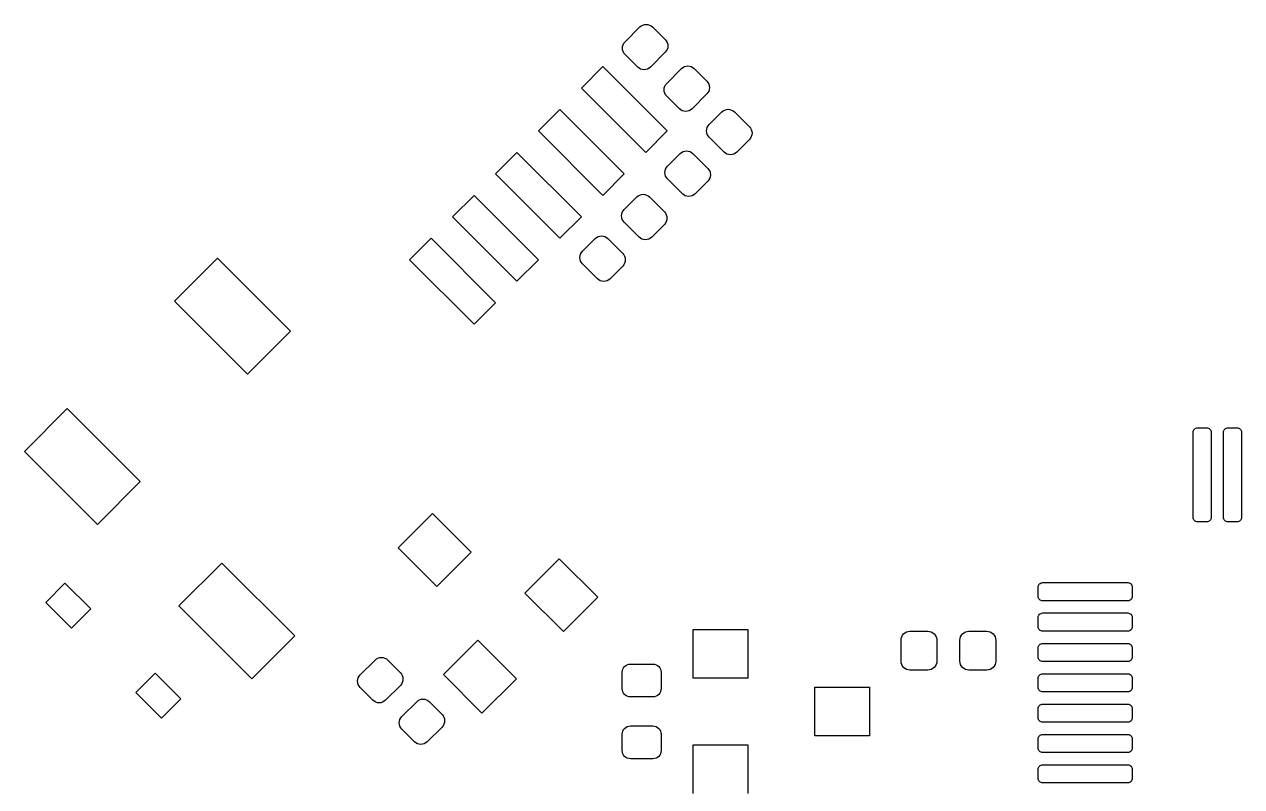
# Model space of a CAD drawing. Extents: x 0.5 to 2.43, y -7.79 to -4.97.
# Drawn here: x 0.533 to 1.322, y -5.659 to -5.165 of the extents above; entities that cross this region are included whole.
import ezdxf

# ---------------------------------------------------------------- set-up
doc = ezdxf.new("R2010")
doc.units = 0
doc.header["$MEASUREMENT"] = 0
doc.layers.add('BLACK', color=7, linetype='CONTINUOUS')

msp = doc.modelspace()

# ---------------------------------------------------------------- linework, layer by layer
at = {"layer": 'BLACK', "linetype": 'CONTINUOUS'}
for p, q in [((0.922302, -5.176), (0.931907, -5.1664)), ((0.931907, -5.1664), (0.932787, -5.16567)), ((0.932787, -5.16567), (0.933791, -5.16514)), ((0.933791, -5.16514), (0.93488, -5.16481)), ((0.93488, -5.16481), (0.936013, -5.1647)), ((0.936013, -5.1647), (0.937146, -5.16481)), ((0.937146, -5.16481), (0.938235, -5.16514)), ((0.938235, -5.16514), (0.939239, -5.16567)), ((0.939239, -5.16567), (0.940119, -5.1664)), ((0.940119, -5.1664), (0.948332, -5.17461)), ((0.92158, -5.17688), (0.922302, -5.176)), ((0.948332, -5.17461), (0.949054, -5.17549)), ((0.949054, -5.17549), (0.949591, -5.17649)), ((0.949591, -5.17649), (0.949921, -5.17758)), ((0.920602, -5.18011), (0.920713, -5.17897)), ((0.920713, -5.18124), (0.920602, -5.18011)), ((0.920713, -5.17897), (0.921044, -5.17789)), ((0.921044, -5.18233), (0.920713, -5.18124)), ((0.921044, -5.17789), (0.92158, -5.17688)), ((0.92158, -5.18333), (0.921044, -5.18233)), ((0.922302, -5.18421), (0.92158, -5.18333)), ((0.930515, -5.19243), (0.922302, -5.18421)), ((0.948332, -5.18282), (0.938727, -5.19243)), ((0.949054, -5.18194), (0.948332, -5.18282)), ((0.949591, -5.18094), (0.949054, -5.18194)), ((0.949921, -5.17985), (0.949591, -5.18094)), ((0.949921, -5.17758), (0.950033, -5.17872)), ((0.950033, -5.17872), (0.949921, -5.17985)), ((0.893981, -5.20599), (0.9079, -5.19207)), ((0.9079, -5.19207), (0.949658, -5.23383)), ((0.931395, -5.19315), (0.930515, -5.19243)), ((0.938727, -5.19243), (0.937847, -5.19315)), ((0.95979, -5.19268), (0.960794, -5.19214)), ((0.960794, -5.19214), (0.961884, -5.19181)), ((0.961884, -5.19181), (0.963017, -5.1917)), ((0.963017, -5.1917), (0.96415, -5.19181)), ((0.96415, -5.19181), (0.965239, -5.19214)), ((0.965239, -5.19214), (0.966243, -5.19268)), ((0.932399, -5.19368), (0.931395, -5.19315)), ((0.933488, -5.19402), (0.932399, -5.19368)), ((0.934621, -5.19413), (0.933488, -5.19402)), ((0.935754, -5.19402), (0.934621, -5.19413)), ((0.936843, -5.19368), (0.935754, -5.19402)), ((0.937847, -5.19315), (0.936843, -5.19368)), ((0.949306, -5.20301), (0.958911, -5.1934)), ((0.958911, -5.1934), (0.95979, -5.19268)), ((0.966243, -5.19268), (0.967123, -5.1934)), ((0.967123, -5.1934), (0.975335, -5.20161)), ((0.935739, -5.24775), (0.893981, -5.20599)), ((0.947605, -5.20711), (0.947717, -5.20598)), ((0.947717, -5.20824), (0.947605, -5.20711)), ((0.947717, -5.20598), (0.948047, -5.20489)), ((0.948047, -5.20933), (0.947717, -5.20824)), ((0.948047, -5.20489), (0.948584, -5.20388)), ((0.948584, -5.20388), (0.949306, -5.20301)), ((0.975335, -5.20161), (0.976058, -5.20249)), ((0.976058, -5.20249), (0.976594, -5.2035)), ((0.976594, -5.20794), (0.976058, -5.20895)), ((0.976594, -5.2035), (0.976925, -5.20459)), ((0.976925, -5.20685), (0.976594, -5.20794)), ((0.976925, -5.20459), (0.977036, -5.20572)), ((0.977036, -5.20572), (0.976925, -5.20685)), ((0.948584, -5.21034), (0.948047, -5.20933)), ((0.949306, -5.21122), (0.948584, -5.21034)), ((0.957519, -5.21943), (0.949306, -5.21122)), ((0.975335, -5.20983), (0.965731, -5.21943)), ((0.976058, -5.20895), (0.975335, -5.20983)), ((0.866142, -5.23383), (0.880061, -5.21991)), ((0.880061, -5.21991), (0.921819, -5.26167)), ((0.958399, -5.22015), (0.957519, -5.21943)), ((0.959402, -5.22069), (0.958399, -5.22015)), ((0.960492, -5.22102), (0.959402, -5.22069)), ((0.961625, -5.22113), (0.960492, -5.22102)), ((0.962758, -5.22102), (0.961625, -5.22113)), ((0.963847, -5.22069), (0.962758, -5.22102)), ((0.964851, -5.22015), (0.963847, -5.22069)), ((0.965731, -5.21943), (0.964851, -5.22015)), ((0.976865, -5.22973), (0.985078, -5.22152)), ((0.985078, -5.22152), (0.985958, -5.22079)), ((0.985958, -5.22079), (0.986962, -5.22026)), ((0.986962, -5.22026), (0.988051, -5.21993)), ((0.988051, -5.21993), (0.989184, -5.21981)), ((0.989184, -5.21981), (0.990317, -5.21993)), ((0.990317, -5.21993), (0.991406, -5.22026)), ((0.991406, -5.22026), (0.99241, -5.22079)), ((0.99241, -5.22079), (0.99329, -5.22152)), ((0.99329, -5.22152), (1.00289, -5.23112)), ((0.975276, -5.2327), (0.975606, -5.23161)), ((0.975606, -5.23161), (0.976143, -5.23061)), ((0.976143, -5.23061), (0.976865, -5.22973)), ((1.00289, -5.23112), (1.00362, -5.232)), ((0.9079, -5.27559), (0.866142, -5.23383)), ((0.949658, -5.23383), (0.935739, -5.24775)), ((0.975164, -5.23383), (0.975276, -5.2327)), ((0.975276, -5.23497), (0.975164, -5.23383)), ((0.975606, -5.23606), (0.975276, -5.23497)), ((0.976143, -5.23706), (0.975606, -5.23606)), ((0.976865, -5.23794), (0.976143, -5.23706)), ((0.98647, -5.24754), (0.976865, -5.23794)), ((1.00289, -5.23933), (0.994682, -5.24754)), ((1.00362, -5.23845), (1.00289, -5.23933)), ((1.00362, -5.232), (1.00415, -5.233)), ((1.00415, -5.23745), (1.00362, -5.23845)), ((1.00415, -5.233), (1.00448, -5.23409)), ((1.00448, -5.23636), (1.00415, -5.23745)), ((1.00448, -5.23409), (1.0046, -5.23523)), ((1.0046, -5.23523), (1.00448, -5.23636)), ((0.958954, -5.2478), (0.959958, -5.24726)), ((0.959958, -5.24726), (0.961047, -5.24693)), ((0.961047, -5.24693), (0.96218, -5.24682)), ((0.96218, -5.24682), (0.963313, -5.24693)), ((0.963313, -5.24693), (0.964402, -5.24726)), ((0.964402, -5.24726), (0.965406, -5.2478)), ((0.98735, -5.24827), (0.98647, -5.24754)), ((0.994682, -5.24754), (0.993802, -5.24827)), ((0.838303, -5.26167), (0.852222, -5.24775)), ((0.852222, -5.24775), (0.893981, -5.28951)), ((0.949861, -5.25673), (0.958074, -5.24852)), ((0.958074, -5.24852), (0.958954, -5.2478)), ((0.965406, -5.2478), (0.966286, -5.24852)), ((0.966286, -5.24852), (0.975891, -5.25812)), ((0.988354, -5.2488), (0.98735, -5.24827)), ((0.989443, -5.24913), (0.988354, -5.2488)), ((0.990576, -5.24925), (0.989443, -5.24913)), ((0.991709, -5.24913), (0.990576, -5.24925)), ((0.992798, -5.2488), (0.991709, -5.24913)), ((0.993802, -5.24827), (0.992798, -5.2488)), ((0.880061, -5.30343), (0.838303, -5.26167)), ((0.921819, -5.26167), (0.9079, -5.27559)), ((0.948161, -5.26084), (0.948272, -5.2597)), ((0.948272, -5.26197), (0.948161, -5.26084)), ((0.948272, -5.2597), (0.948603, -5.25862)), ((0.948603, -5.26306), (0.948272, -5.26197)), ((0.948603, -5.25862), (0.949139, -5.25761)), ((0.949139, -5.26406), (0.948603, -5.26306)), ((0.949139, -5.25761), (0.949861, -5.25673)), ((0.975891, -5.25812), (0.976613, -5.259)), ((0.976613, -5.259), (0.97715, -5.26001)), ((0.97715, -5.26001), (0.97748, -5.2611)), ((0.97748, -5.26336), (0.97715, -5.26445)), ((0.97748, -5.2611), (0.977592, -5.26223)), ((0.977592, -5.26223), (0.97748, -5.26336)), ((0.949861, -5.26494), (0.949139, -5.26406)), ((0.959466, -5.27455), (0.949861, -5.26494)), ((0.975891, -5.26634), (0.967678, -5.27455)), ((0.976613, -5.26546), (0.975891, -5.26634)), ((0.97715, -5.26445), (0.976613, -5.26546)), ((0.810464, -5.28951), (0.824383, -5.27559)), ((0.824383, -5.27559), (0.866142, -5.31735)), ((0.921747, -5.28485), (0.929959, -5.27663)), ((0.929959, -5.27663), (0.930839, -5.27591)), ((0.930839, -5.27591), (0.931843, -5.27537)), ((0.931843, -5.27537), (0.932933, -5.27504)), ((0.932933, -5.27504), (0.934066, -5.27493)), ((0.934066, -5.27493), (0.935199, -5.27504)), ((0.935199, -5.27504), (0.936288, -5.27537)), ((0.936288, -5.27537), (0.937292, -5.27591)), ((0.937292, -5.27591), (0.938172, -5.27663)), ((0.938172, -5.27663), (0.947776, -5.28624)), ((0.960346, -5.27527), (0.959466, -5.27455)), ((0.96135, -5.27581), (0.960346, -5.27527)), ((0.962439, -5.27614), (0.96135, -5.27581)), ((0.963572, -5.27625), (0.962439, -5.27614)), ((0.964705, -5.27614), (0.963572, -5.27625)), ((0.965794, -5.27581), (0.964705, -5.27614)), ((0.966798, -5.27527), (0.965794, -5.27581)), ((0.967678, -5.27455), (0.966798, -5.27527)), ((0.920158, -5.28782), (0.920488, -5.28673)), ((0.920488, -5.28673), (0.921025, -5.28573)), ((0.921025, -5.28573), (0.921747, -5.28485)), ((0.947776, -5.28624), (0.948499, -5.28712)), ((0.948499, -5.28712), (0.949035, -5.28812)), ((0.852222, -5.33127), (0.810464, -5.28951)), ((0.893981, -5.28951), (0.880061, -5.30343)), ((0.920046, -5.28895), (0.920158, -5.28782)), ((0.920158, -5.29008), (0.920046, -5.28895)), ((0.920488, -5.29117), (0.920158, -5.29008)), ((0.921025, -5.29218), (0.920488, -5.29117)), ((0.921747, -5.29306), (0.921025, -5.29218)), ((0.931351, -5.30266), (0.921747, -5.29306)), ((0.947776, -5.29445), (0.939564, -5.30266)), ((0.948499, -5.29357), (0.947776, -5.29445)), ((0.949035, -5.29257), (0.948499, -5.29357)), ((0.949035, -5.28812), (0.949366, -5.28921)), ((0.949366, -5.29148), (0.949035, -5.29257)), ((0.949366, -5.28921), (0.949477, -5.29034)), ((0.949477, -5.29034), (0.949366, -5.29148)), ((0.902956, -5.30364), (0.903836, -5.30291)), ((0.903836, -5.30291), (0.90484, -5.30238)), ((0.90484, -5.30238), (0.905929, -5.30205)), ((0.905929, -5.30205), (0.907062, -5.30194)), ((0.907062, -5.30194), (0.908195, -5.30205)), ((0.908195, -5.30205), (0.909284, -5.30238)), ((0.909284, -5.30238), (0.910288, -5.30291)), ((0.910288, -5.30291), (0.911168, -5.30364)), ((0.932231, -5.30338), (0.931351, -5.30266)), ((0.939564, -5.30266), (0.938684, -5.30338)), ((0.782625, -5.31735), (0.796545, -5.30343)), ((0.796545, -5.30343), (0.838303, -5.34519)), ((0.894743, -5.31185), (0.902956, -5.30364)), ((0.911168, -5.30364), (0.920773, -5.31324)), ((0.933235, -5.30392), (0.932231, -5.30338)), ((0.934325, -5.30425), (0.933235, -5.30392)), ((0.935458, -5.30436), (0.934325, -5.30425)), ((0.936591, -5.30425), (0.935458, -5.30436)), ((0.93768, -5.30392), (0.936591, -5.30425)), ((0.938684, -5.30338), (0.93768, -5.30392)), ((0.630317, -5.34418), (0.658156, -5.31635)), ((0.658156, -5.31635), (0.705482, -5.36367)), ((0.824383, -5.35911), (0.782625, -5.31735)), ((0.866142, -5.31735), (0.852222, -5.33127)), ((0.893042, -5.31596), (0.893154, -5.31482)), ((0.893154, -5.31709), (0.893042, -5.31596)), ((0.893154, -5.31482), (0.893485, -5.31373)), ((0.893485, -5.31818), (0.893154, -5.31709)), ((0.893485, -5.31373), (0.894021, -5.31273)), ((0.894021, -5.31918), (0.893485, -5.31818)), ((0.894021, -5.31273), (0.894743, -5.31185)), ((0.920773, -5.31324), (0.921495, -5.31412)), ((0.921495, -5.31412), (0.922031, -5.31513)), ((0.922031, -5.31513), (0.922362, -5.31621)), ((0.922362, -5.31848), (0.922031, -5.31957)), ((0.922362, -5.31621), (0.922474, -5.31735)), ((0.922474, -5.31735), (0.922362, -5.31848)), ((0.894743, -5.32006), (0.894021, -5.31918)), ((0.904348, -5.32967), (0.894743, -5.32006)), ((0.920773, -5.32145), (0.91256, -5.32967)), ((0.921495, -5.32057), (0.920773, -5.32145)), ((0.922031, -5.31957), (0.921495, -5.32057)), ((0.905228, -5.33039), (0.904348, -5.32967)), ((0.906232, -5.33092), (0.905228, -5.33039)), ((0.907321, -5.33126), (0.906232, -5.33092)), ((0.908454, -5.33137), (0.907321, -5.33126)), ((0.909587, -5.33126), (0.908454, -5.33137)), ((0.910676, -5.33092), (0.909587, -5.33126)), ((0.91168, -5.33039), (0.910676, -5.33092)), ((0.91256, -5.32967), (0.91168, -5.33039)), ((0.677643, -5.39151), (0.630317, -5.34418)), ((0.838303, -5.34519), (0.824383, -5.35911)), ((0.705482, -5.36367), (0.677643, -5.39151)), ((0.532881, -5.44162), (0.56072, -5.41378)), ((0.56072, -5.41378), (0.608046, -5.46111)), ((1.29051, -5.42929), (1.29057, -5.42872)), ((1.29057, -5.42872), (1.29074, -5.42816)), ((1.29074, -5.42816), (1.29101, -5.42765)), ((1.29101, -5.42765), (1.29138, -5.4272)), ((1.29138, -5.4272), (1.29182, -5.42684)), ((1.29182, -5.42684), (1.29233, -5.42656)), ((1.29233, -5.42656), (1.29289, -5.4264)), ((1.29289, -5.4264), (1.29346, -5.42634)), ((1.29346, -5.42634), (1.29937, -5.42634)), ((1.29937, -5.42634), (1.29995, -5.4264)), ((1.29995, -5.4264), (1.3005, -5.42656)), ((1.3005, -5.42656), (1.30101, -5.42684)), ((1.30101, -5.42684), (1.30146, -5.4272)), ((1.30146, -5.4272), (1.30183, -5.42765)), ((1.30183, -5.42765), (1.3021, -5.42816)), ((1.3021, -5.42816), (1.30227, -5.42872)), ((1.30227, -5.42872), (1.30232, -5.42929)), ((1.3102, -5.42929), (1.31025, -5.42872)), ((1.31025, -5.42872), (1.31042, -5.42816)), ((1.31042, -5.42816), (1.31069, -5.42765)), ((1.31069, -5.42765), (1.31106, -5.4272)), ((1.31106, -5.4272), (1.31151, -5.42684)), ((1.31151, -5.42684), (1.31202, -5.42656)), ((1.31202, -5.42656), (1.31257, -5.4264)), ((1.31257, -5.4264), (1.31315, -5.42634)), ((1.31315, -5.42634), (1.31906, -5.42634)), ((1.31906, -5.42634), (1.31963, -5.4264)), ((1.31963, -5.4264), (1.32019, -5.42656)), ((1.32019, -5.42656), (1.3207, -5.42684)), ((1.3207, -5.42684), (1.32114, -5.4272)), ((1.32114, -5.4272), (1.32151, -5.42765)), ((1.32151, -5.42765), (1.32178, -5.42816)), ((1.32178, -5.42816), (1.32195, -5.42872)), ((1.32195, -5.42872), (1.32201, -5.42929)), ((1.29051, -5.48441), (1.29051, -5.42929)), ((1.30232, -5.42929), (1.30232, -5.48441)), ((1.3102, -5.48441), (1.3102, -5.42929)), ((1.32201, -5.42929), (1.32201, -5.48441)), ((0.580207, -5.48895), (0.532881, -5.44162)), ((0.608046, -5.46111), (0.580207, -5.48895)), ((0.77527, -5.50423), (0.797541, -5.48196)), ((0.797541, -5.48196), (0.822596, -5.50702)), ((1.29057, -5.48499), (1.29051, -5.48441)), ((1.30232, -5.48441), (1.30227, -5.48499)), ((1.31025, -5.48499), (1.3102, -5.48441)), ((1.32201, -5.48441), (1.32195, -5.48499)), ((1.29074, -5.48554), (1.29057, -5.48499)), ((1.29101, -5.48605), (1.29074, -5.48554)), ((1.29138, -5.4865), (1.29101, -5.48605)), ((1.29182, -5.48686), (1.29138, -5.4865)), ((1.29233, -5.48714), (1.29182, -5.48686)), ((1.29289, -5.48731), (1.29233, -5.48714)), ((1.29346, -5.48736), (1.29289, -5.48731)), ((1.29937, -5.48736), (1.29346, -5.48736)), ((1.29995, -5.48731), (1.29937, -5.48736)), ((1.3005, -5.48714), (1.29995, -5.48731)), ((1.30101, -5.48686), (1.3005, -5.48714)), ((1.30146, -5.4865), (1.30101, -5.48686)), ((1.30183, -5.48605), (1.30146, -5.4865)), ((1.3021, -5.48554), (1.30183, -5.48605)), ((1.30227, -5.48499), (1.3021, -5.48554)), ((1.31042, -5.48554), (1.31025, -5.48499)), ((1.31069, -5.48605), (1.31042, -5.48554)), ((1.31106, -5.4865), (1.31069, -5.48605)), ((1.31151, -5.48686), (1.31106, -5.4865)), ((1.31202, -5.48714), (1.31151, -5.48686)), ((1.31257, -5.48731), (1.31202, -5.48714)), ((1.31315, -5.48736), (1.31257, -5.48731)), ((1.31906, -5.48736), (1.31315, -5.48736)), ((1.31963, -5.48731), (1.31906, -5.48736)), ((1.32019, -5.48714), (1.31963, -5.48731)), ((1.3207, -5.48686), (1.32019, -5.48714)), ((1.32114, -5.4865), (1.3207, -5.48686)), ((1.32151, -5.48605), (1.32114, -5.4865)), ((1.32178, -5.48554), (1.32151, -5.48605)), ((1.32195, -5.48499), (1.32178, -5.48554)), ((0.800325, -5.52929), (0.77527, -5.50423)), ((0.822596, -5.50702), (0.800325, -5.52929)), ((0.633101, -5.54184), (0.66094, -5.514)), ((0.66094, -5.514), (0.708266, -5.56133)), ((0.857394, -5.53346), (0.879665, -5.51119)), ((0.879665, -5.51119), (0.90472, -5.53625)), ((0.546705, -5.53955), (0.559232, -5.52702)), ((0.559232, -5.52702), (0.575936, -5.54372)), ((1.19012, -5.52969), (1.19017, -5.52911)), ((1.19012, -5.53559), (1.19012, -5.52969)), ((1.19017, -5.52911), (1.19034, -5.52856)), ((1.19034, -5.52856), (1.19062, -5.52804)), ((1.19062, -5.52804), (1.19098, -5.5276)), ((1.19098, -5.5276), (1.19143, -5.52723)), ((1.19143, -5.52723), (1.19194, -5.52696)), ((1.19194, -5.52696), (1.19249, -5.52679)), ((1.19249, -5.52679), (1.19307, -5.52673)), ((1.19307, -5.52673), (1.24819, -5.52673)), ((1.24819, -5.52673), (1.24877, -5.52679)), ((1.24877, -5.52679), (1.24932, -5.52696)), ((1.24932, -5.52696), (1.24983, -5.52723)), ((1.24983, -5.52723), (1.25028, -5.5276)), ((1.25028, -5.5276), (1.25064, -5.52804)), ((1.25064, -5.52804), (1.25092, -5.52856)), ((1.25092, -5.52856), (1.25109, -5.52911)), ((1.25109, -5.52911), (1.25114, -5.52969)), ((1.25114, -5.52969), (1.25114, -5.53559)), ((0.563408, -5.55625), (0.546705, -5.53955)), ((0.882449, -5.55852), (0.857394, -5.53346)), ((0.90472, -5.53625), (0.882449, -5.55852)), ((1.19017, -5.53617), (1.19012, -5.53559)), ((1.19034, -5.53672), (1.19017, -5.53617)), ((1.19062, -5.53723), (1.19034, -5.53672)), ((1.19098, -5.53768), (1.19062, -5.53723)), ((1.19143, -5.53805), (1.19098, -5.53768)), ((1.19194, -5.53832), (1.19143, -5.53805)), ((1.19249, -5.53849), (1.19194, -5.53832)), ((1.19307, -5.53854), (1.19249, -5.53849)), ((1.24819, -5.53854), (1.19307, -5.53854)), ((1.24877, -5.53849), (1.24819, -5.53854)), ((1.24932, -5.53832), (1.24877, -5.53849)), ((1.24983, -5.53805), (1.24932, -5.53832)), ((1.25028, -5.53768), (1.24983, -5.53805)), ((1.25064, -5.53723), (1.25028, -5.53768)), ((1.25092, -5.53672), (1.25064, -5.53723)), ((1.25109, -5.53617), (1.25092, -5.53672)), ((1.25114, -5.53559), (1.25109, -5.53617)), ((0.575936, -5.54372), (0.563408, -5.55625)), ((0.680427, -5.58917), (0.633101, -5.54184)), ((1.19062, -5.54773), (1.19098, -5.54728)), ((1.19098, -5.54728), (1.19143, -5.54691)), ((1.19143, -5.54691), (1.19194, -5.54664)), ((1.19194, -5.54664), (1.19249, -5.54647)), ((1.19249, -5.54647), (1.19307, -5.54642)), ((1.19307, -5.54642), (1.24819, -5.54642)), ((1.24819, -5.54642), (1.24877, -5.54647)), ((1.24877, -5.54647), (1.24932, -5.54664)), ((1.24932, -5.54664), (1.24983, -5.54691)), ((1.24983, -5.54691), (1.25028, -5.54728)), ((1.25028, -5.54728), (1.25064, -5.54773)), ((1.19012, -5.54937), (1.19017, -5.54879)), ((1.19012, -5.55528), (1.19012, -5.54937)), ((1.19017, -5.55585), (1.19012, -5.55528)), ((1.19017, -5.54879), (1.19034, -5.54824)), ((1.19034, -5.54824), (1.19062, -5.54773)), ((1.25064, -5.54773), (1.25092, -5.54824)), ((1.25092, -5.54824), (1.25109, -5.54879)), ((1.25109, -5.54879), (1.25114, -5.54937)), ((1.25114, -5.55528), (1.25109, -5.55585)), ((1.25114, -5.54937), (1.25114, -5.55528)), ((0.708266, -5.56133), (0.680427, -5.58917)), ((0.966535, -5.58858), (0.966535, -5.55709)), ((0.966535, -5.55709), (1.00197, -5.55709)), ((1.00197, -5.55709), (1.00197, -5.58858)), ((1.10118, -5.56407), (1.10129, -5.56294)), ((1.10129, -5.56294), (1.10162, -5.56185)), ((1.10162, -5.56185), (1.10216, -5.56085)), ((1.10216, -5.56085), (1.10288, -5.55997)), ((1.10288, -5.55997), (1.10376, -5.55925)), ((1.10376, -5.55925), (1.10477, -5.55871)), ((1.10477, -5.55871), (1.10586, -5.55838)), ((1.10586, -5.55838), (1.10699, -5.55827)), ((1.10699, -5.55827), (1.1186, -5.55827)), ((1.1186, -5.55827), (1.11974, -5.55838)), ((1.11974, -5.55838), (1.12082, -5.55871)), ((1.12082, -5.55871), (1.12183, -5.55925)), ((1.12183, -5.55925), (1.12271, -5.55997)), ((1.12271, -5.55997), (1.12343, -5.56085)), ((1.12343, -5.56085), (1.12397, -5.56185)), ((1.12397, -5.56185), (1.1243, -5.56294)), ((1.1243, -5.56294), (1.12441, -5.56407)), ((1.13937, -5.56407), (1.13948, -5.56294)), ((1.13948, -5.56294), (1.13981, -5.56185)), ((1.13981, -5.56185), (1.14035, -5.56085)), ((1.14035, -5.56085), (1.14107, -5.55997)), ((1.14107, -5.55997), (1.14195, -5.55925)), ((1.14195, -5.55925), (1.14295, -5.55871)), ((1.14295, -5.55871), (1.14404, -5.55838)), ((1.14404, -5.55838), (1.14518, -5.55827)), ((1.14518, -5.55827), (1.15679, -5.55827)), ((1.15679, -5.55827), (1.15792, -5.55838)), ((1.15792, -5.55838), (1.15901, -5.55871)), ((1.15901, -5.55871), (1.16002, -5.55925)), ((1.16002, -5.55925), (1.1609, -5.55997)), ((1.1609, -5.55997), (1.16162, -5.56085)), ((1.16162, -5.56085), (1.16216, -5.56185)), ((1.16216, -5.56185), (1.16249, -5.56294)), ((1.16249, -5.56294), (1.1626, -5.56407)), ((1.19034, -5.55641), (1.19017, -5.55585)), ((1.19062, -5.55692), (1.19034, -5.55641)), ((1.19098, -5.55736), (1.19062, -5.55692)), ((1.19143, -5.55773), (1.19098, -5.55736)), ((1.19194, -5.558), (1.19143, -5.55773)), ((1.19249, -5.55817), (1.19194, -5.558)), ((1.19307, -5.55823), (1.19249, -5.55817)), ((1.24819, -5.55823), (1.19307, -5.55823)), ((1.24877, -5.55817), (1.24819, -5.55823)), ((1.24932, -5.558), (1.24877, -5.55817)), ((1.24983, -5.55773), (1.24932, -5.558)), ((1.25028, -5.55736), (1.24983, -5.55773)), ((1.25064, -5.55692), (1.25028, -5.55736)), ((1.25092, -5.55641), (1.25064, -5.55692)), ((1.25109, -5.55585), (1.25092, -5.55641)), ((0.804501, -5.58636), (0.826772, -5.56409)), ((0.826772, -5.56409), (0.851827, -5.58914)), ((1.10118, -5.57766), (1.10118, -5.56407)), ((1.12441, -5.56407), (1.12441, -5.57766)), ((1.13937, -5.57766), (1.13937, -5.56407)), ((1.1626, -5.56407), (1.1626, -5.57766)), ((1.19012, -5.56906), (1.19017, -5.56848)), ((1.19012, -5.57496), (1.19012, -5.56906)), ((1.19017, -5.56848), (1.19034, -5.56793)), ((1.19034, -5.56793), (1.19062, -5.56741)), ((1.19062, -5.56741), (1.19098, -5.56697)), ((1.19098, -5.56697), (1.19143, -5.5666)), ((1.19143, -5.5666), (1.19194, -5.56633)), ((1.19194, -5.56633), (1.19249, -5.56616)), ((1.19249, -5.56616), (1.19307, -5.5661)), ((1.19307, -5.5661), (1.24819, -5.5661)), ((1.24819, -5.5661), (1.24877, -5.56616)), ((1.24877, -5.56616), (1.24932, -5.56633)), ((1.24932, -5.56633), (1.24983, -5.5666)), ((1.24983, -5.5666), (1.25028, -5.56697)), ((1.25028, -5.56697), (1.25064, -5.56741)), ((1.25064, -5.56741), (1.25092, -5.56793)), ((1.25092, -5.56793), (1.25109, -5.56848)), ((1.25109, -5.56848), (1.25114, -5.56906)), ((1.25114, -5.56906), (1.25114, -5.57496)), ((0.750609, -5.58655), (0.760214, -5.57695)), ((0.760214, -5.57695), (0.761094, -5.57623)), ((0.761094, -5.57623), (0.762098, -5.57569)), ((0.762098, -5.57569), (0.763187, -5.57536)), ((0.763187, -5.57536), (0.76432, -5.57525)), ((0.76432, -5.57525), (0.765453, -5.57536)), ((0.765453, -5.57536), (0.766542, -5.57569)), ((0.766542, -5.57569), (0.767546, -5.57623)), ((0.767546, -5.57623), (0.768426, -5.57695)), ((0.768426, -5.57695), (0.776639, -5.58516)), ((1.10129, -5.57879), (1.10118, -5.57766)), ((1.10162, -5.57988), (1.10129, -5.57879)), ((1.1243, -5.57879), (1.12397, -5.57988)), ((1.12441, -5.57766), (1.1243, -5.57879)), ((1.13948, -5.57879), (1.13937, -5.57766)), ((1.13981, -5.57988), (1.13948, -5.57879)), ((1.16249, -5.57879), (1.16216, -5.57988)), ((1.1626, -5.57766), (1.16249, -5.57879)), ((1.19017, -5.57554), (1.19012, -5.57496)), ((1.19034, -5.57609), (1.19017, -5.57554)), ((1.19062, -5.5766), (1.19034, -5.57609)), ((1.19098, -5.57705), (1.19062, -5.5766)), ((1.19143, -5.57742), (1.19098, -5.57705)), ((1.19194, -5.57769), (1.19143, -5.57742)), ((1.19249, -5.57786), (1.19194, -5.57769)), ((1.19307, -5.57791), (1.19249, -5.57786)), ((1.24819, -5.57791), (1.19307, -5.57791)), ((1.24877, -5.57786), (1.24819, -5.57791)), ((1.24932, -5.57769), (1.24877, -5.57786)), ((1.24983, -5.57742), (1.24932, -5.57769)), ((1.25028, -5.57705), (1.24983, -5.57742)), ((1.25064, -5.5766), (1.25028, -5.57705)), ((1.25092, -5.57609), (1.25064, -5.5766)), ((1.25109, -5.57554), (1.25092, -5.57609)), ((1.25114, -5.57496), (1.25109, -5.57554)), ((0.605167, -5.59801), (0.617694, -5.58548)), ((0.617694, -5.58548), (0.634397, -5.60218)), ((0.749887, -5.58743), (0.750609, -5.58655)), ((0.776639, -5.58516), (0.777361, -5.58604)), ((0.777361, -5.58604), (0.777898, -5.58704)), ((0.829556, -5.61141), (0.804501, -5.58636)), ((0.920472, -5.58484), (0.920575, -5.58381)), ((0.920472, -5.59547), (0.920472, -5.58484)), ((0.920575, -5.58381), (0.920877, -5.58281)), ((0.920877, -5.58281), (0.921368, -5.58189)), ((0.921368, -5.58189), (0.922029, -5.58108)), ((0.922029, -5.58108), (0.922835, -5.58042)), ((0.922835, -5.58042), (0.923753, -5.57993)), ((0.923753, -5.57993), (0.924751, -5.57963)), ((0.924751, -5.57963), (0.925787, -5.57953)), ((0.925787, -5.57953), (0.940354, -5.57953)), ((0.940354, -5.57953), (0.941391, -5.57963)), ((0.941391, -5.57963), (0.942388, -5.57993)), ((0.942388, -5.57993), (0.943307, -5.58042)), ((0.943307, -5.58042), (0.944113, -5.58108)), ((0.944113, -5.58108), (0.944774, -5.58189)), ((0.944774, -5.58189), (0.945265, -5.58281)), ((0.945265, -5.58281), (0.945567, -5.58381)), ((0.945567, -5.58381), (0.945669, -5.58484)), ((0.945669, -5.58484), (0.945669, -5.59547)), ((1.10216, -5.58088), (1.10162, -5.57988)), ((1.10288, -5.58176), (1.10216, -5.58088)), ((1.10376, -5.58249), (1.10288, -5.58176)), ((1.10477, -5.58302), (1.10376, -5.58249)), ((1.10586, -5.58335), (1.10477, -5.58302)), ((1.10699, -5.58346), (1.10586, -5.58335)), ((1.1186, -5.58346), (1.10699, -5.58346)), ((1.11974, -5.58335), (1.1186, -5.58346)), ((1.12082, -5.58302), (1.11974, -5.58335)), ((1.12183, -5.58249), (1.12082, -5.58302)), ((1.12271, -5.58176), (1.12183, -5.58249)), ((1.12343, -5.58088), (1.12271, -5.58176)), ((1.12397, -5.57988), (1.12343, -5.58088)), ((1.14035, -5.58088), (1.13981, -5.57988)), ((1.14107, -5.58176), (1.14035, -5.58088)), ((1.14195, -5.58249), (1.14107, -5.58176)), ((1.14295, -5.58302), (1.14195, -5.58249)), ((1.14404, -5.58335), (1.14295, -5.58302)), ((1.14518, -5.58346), (1.14404, -5.58335)), ((1.15679, -5.58346), (1.14518, -5.58346)), ((1.15792, -5.58335), (1.15679, -5.58346)), ((1.15901, -5.58302), (1.15792, -5.58335)), ((1.16002, -5.58249), (1.15901, -5.58302)), ((1.1609, -5.58176), (1.16002, -5.58249)), ((1.16162, -5.58088), (1.1609, -5.58176)), ((1.16216, -5.57988), (1.16162, -5.58088)), ((1.19062, -5.5871), (1.19098, -5.58665)), ((1.19098, -5.58665), (1.19143, -5.58629)), ((1.19143, -5.58629), (1.19194, -5.58601)), ((1.19194, -5.58601), (1.19249, -5.58584)), ((1.19249, -5.58584), (1.19307, -5.58579)), ((1.19307, -5.58579), (1.24819, -5.58579)), ((1.24819, -5.58579), (1.24877, -5.58584)), ((1.24877, -5.58584), (1.24932, -5.58601)), ((1.24932, -5.58601), (1.24983, -5.58629)), ((1.24983, -5.58629), (1.25028, -5.58665)), ((1.25028, -5.58665), (1.25064, -5.5871)), ((0.748909, -5.59066), (0.74902, -5.58953)), ((0.74902, -5.59179), (0.748909, -5.59066)), ((0.74902, -5.58953), (0.749351, -5.58844)), ((0.749351, -5.59288), (0.74902, -5.59179)), ((0.749351, -5.58844), (0.749887, -5.58743)), ((0.749887, -5.59388), (0.749351, -5.59288)), ((0.750609, -5.59476), (0.749887, -5.59388)), ((0.758822, -5.60298), (0.750609, -5.59476)), ((0.776639, -5.59337), (0.767034, -5.60298)), ((0.777361, -5.59249), (0.776639, -5.59337)), ((0.777898, -5.59149), (0.777361, -5.59249)), ((0.777898, -5.58704), (0.778228, -5.58813)), ((0.778228, -5.5904), (0.777898, -5.59149)), ((0.778228, -5.58813), (0.77834, -5.58927)), ((0.77834, -5.58927), (0.778228, -5.5904)), ((0.851827, -5.58914), (0.829556, -5.61141)), ((1.00197, -5.58858), (0.966535, -5.58858)), ((1.04528, -5.62598), (1.04528, -5.59449)), ((1.04528, -5.59449), (1.08071, -5.59449)), ((1.08071, -5.59449), (1.08071, -5.62598)), ((1.19012, -5.58874), (1.19017, -5.58816)), ((1.19012, -5.59465), (1.19012, -5.58874)), ((1.19017, -5.59522), (1.19012, -5.59465)), ((1.19017, -5.58816), (1.19034, -5.58761)), ((1.19034, -5.58761), (1.19062, -5.5871)), ((1.25064, -5.5871), (1.25092, -5.58761)), ((1.25092, -5.58761), (1.25109, -5.58816)), ((1.25109, -5.58816), (1.25114, -5.58874)), ((1.25114, -5.59465), (1.25109, -5.59522)), ((1.25114, -5.58874), (1.25114, -5.59465)), ((0.62187, -5.61471), (0.605167, -5.59801)), ((0.634397, -5.60218), (0.62187, -5.61471)), ((0.788098, -5.60323), (0.789102, -5.60269)), ((0.789102, -5.60269), (0.790191, -5.60236)), ((0.790191, -5.60236), (0.791324, -5.60225)), ((0.791324, -5.60225), (0.792457, -5.60236)), ((0.792457, -5.60236), (0.793546, -5.60269)), ((0.793546, -5.60269), (0.79455, -5.60323)), ((0.920575, -5.59651), (0.920472, -5.59547)), ((0.920877, -5.59751), (0.920575, -5.59651)), ((0.921368, -5.59843), (0.920877, -5.59751)), ((0.922029, -5.59923), (0.921368, -5.59843)), ((0.922835, -5.59989), (0.922029, -5.59923)), ((0.923753, -5.60038), (0.922835, -5.59989)), ((0.924751, -5.60069), (0.923753, -5.60038)), ((0.925787, -5.60079), (0.924751, -5.60069)), ((0.940354, -5.60079), (0.925787, -5.60079)), ((0.941391, -5.60069), (0.940354, -5.60079)), ((0.942388, -5.60038), (0.941391, -5.60069)), ((0.943307, -5.59989), (0.942388, -5.60038)), ((0.944113, -5.59923), (0.943307, -5.59989)), ((0.944774, -5.59843), (0.944113, -5.59923)), ((0.945265, -5.59751), (0.944774, -5.59843)), ((0.945567, -5.59651), (0.945265, -5.59751)), ((0.945669, -5.59547), (0.945567, -5.59651)), ((1.19034, -5.59578), (1.19017, -5.59522)), ((1.19062, -5.59629), (1.19034, -5.59578)), ((1.19098, -5.59673), (1.19062, -5.59629)), ((1.19143, -5.5971), (1.19098, -5.59673)), ((1.19194, -5.59737), (1.19143, -5.5971)), ((1.19249, -5.59754), (1.19194, -5.59737)), ((1.19307, -5.5976), (1.19249, -5.59754)), ((1.24819, -5.5976), (1.19307, -5.5976)), ((1.24877, -5.59754), (1.24819, -5.5976)), ((1.24932, -5.59737), (1.24877, -5.59754)), ((1.24983, -5.5971), (1.24932, -5.59737)), ((1.25028, -5.59673), (1.24983, -5.5971)), ((1.25064, -5.59629), (1.25028, -5.59673)), ((1.25092, -5.59578), (1.25064, -5.59629)), ((1.25109, -5.59522), (1.25092, -5.59578)), ((0.759702, -5.6037), (0.758822, -5.60298)), ((0.760706, -5.60424), (0.759702, -5.6037)), ((0.761795, -5.60457), (0.760706, -5.60424)), ((0.762928, -5.60468), (0.761795, -5.60457)), ((0.764061, -5.60457), (0.762928, -5.60468)), ((0.76515, -5.60424), (0.764061, -5.60457)), ((0.766154, -5.6037), (0.76515, -5.60424)), ((0.767034, -5.60298), (0.766154, -5.6037)), ((0.777613, -5.61356), (0.787218, -5.60395)), ((0.787218, -5.60395), (0.788098, -5.60323)), ((0.79455, -5.60323), (0.79543, -5.60395)), ((0.79543, -5.60395), (0.803642, -5.61216)), ((1.19012, -5.60843), (1.19017, -5.60785)), ((1.19012, -5.61433), (1.19012, -5.60843)), ((1.19017, -5.60785), (1.19034, -5.6073)), ((1.19034, -5.6073), (1.19062, -5.60678)), ((1.19062, -5.60678), (1.19098, -5.60634)), ((1.19098, -5.60634), (1.19143, -5.60597)), ((1.19143, -5.60597), (1.19194, -5.6057)), ((1.19194, -5.6057), (1.19249, -5.60553)), ((1.19249, -5.60553), (1.19307, -5.60547)), ((1.19307, -5.60547), (1.24819, -5.60547)), ((1.24819, -5.60547), (1.24877, -5.60553)), ((1.24877, -5.60553), (1.24932, -5.6057)), ((1.24932, -5.6057), (1.24983, -5.60597)), ((1.24983, -5.60597), (1.25028, -5.60634)), ((1.25028, -5.60634), (1.25064, -5.60678)), ((1.25064, -5.60678), (1.25092, -5.6073)), ((1.25092, -5.6073), (1.25109, -5.60785)), ((1.25109, -5.60785), (1.25114, -5.60843)), ((1.25114, -5.60843), (1.25114, -5.61433)), ((0.775912, -5.61766), (0.776024, -5.61653)), ((0.776024, -5.6188), (0.775912, -5.61766)), ((0.776024, -5.61653), (0.776354, -5.61544)), ((0.776354, -5.61544), (0.776891, -5.61444)), ((0.776891, -5.61444), (0.777613, -5.61356)), ((0.803642, -5.61216), (0.804365, -5.61304)), ((0.804365, -5.61304), (0.804901, -5.61405)), ((0.804901, -5.61849), (0.804365, -5.6195)), ((0.804901, -5.61405), (0.805232, -5.61514)), ((0.805232, -5.6174), (0.804901, -5.61849)), ((0.805232, -5.61514), (0.805343, -5.61627)), ((0.805343, -5.61627), (0.805232, -5.6174)), ((1.19017, -5.61491), (1.19012, -5.61433)), ((1.19034, -5.61546), (1.19017, -5.61491)), ((1.19062, -5.61597), (1.19034, -5.61546)), ((1.19098, -5.61642), (1.19062, -5.61597)), ((1.19143, -5.61679), (1.19098, -5.61642)), ((1.19194, -5.61706), (1.19143, -5.61679)), ((1.19249, -5.61723), (1.19194, -5.61706)), ((1.19307, -5.61728), (1.19249, -5.61723)), ((1.24819, -5.61728), (1.19307, -5.61728)), ((1.24877, -5.61723), (1.24819, -5.61728)), ((1.24932, -5.61706), (1.24877, -5.61723)), ((1.24983, -5.61679), (1.24932, -5.61706)), ((1.25028, -5.61642), (1.24983, -5.61679)), ((1.25064, -5.61597), (1.25028, -5.61642)), ((1.25092, -5.61546), (1.25064, -5.61597)), ((1.25109, -5.61491), (1.25092, -5.61546)), ((1.25114, -5.61433), (1.25109, -5.61491)), ((0.776354, -5.61988), (0.776024, -5.6188)), ((0.776891, -5.62089), (0.776354, -5.61988)), ((0.777613, -5.62177), (0.776891, -5.62089)), ((0.785826, -5.62998), (0.777613, -5.62177)), ((0.803642, -5.62038), (0.794038, -5.62998)), ((0.804365, -5.6195), (0.803642, -5.62038)), ((0.920472, -5.625), (0.920575, -5.62396)), ((0.920472, -5.63563), (0.920472, -5.625)), ((0.920575, -5.62396), (0.920877, -5.62297)), ((0.920877, -5.62297), (0.921368, -5.62205)), ((0.921368, -5.62205), (0.922029, -5.62124)), ((0.922029, -5.62124), (0.922835, -5.62058)), ((0.922835, -5.62058), (0.923753, -5.62009)), ((0.923753, -5.62009), (0.924751, -5.61979)), ((0.924751, -5.61979), (0.925787, -5.61969)), ((0.925787, -5.61969), (0.940354, -5.61969)), ((0.940354, -5.61969), (0.941391, -5.61979)), ((0.941391, -5.61979), (0.942388, -5.62009)), ((0.942388, -5.62009), (0.943307, -5.62058)), ((0.943307, -5.62058), (0.944113, -5.62124)), ((0.944113, -5.62124), (0.944774, -5.62205)), ((0.944774, -5.62205), (0.945265, -5.62297)), ((0.945265, -5.62297), (0.945567, -5.62396)), ((0.945567, -5.62396), (0.945669, -5.625)), ((0.945669, -5.625), (0.945669, -5.63563)), ((1.08071, -5.62598), (1.04528, -5.62598)), ((1.19034, -5.62698), (1.19062, -5.62647)), ((1.19062, -5.62647), (1.19098, -5.62602)), ((1.19098, -5.62602), (1.19143, -5.62566)), ((1.19143, -5.62566), (1.19194, -5.62538)), ((1.19194, -5.62538), (1.19249, -5.62521)), ((1.19249, -5.62521), (1.19307, -5.62516)), ((1.19307, -5.62516), (1.24819, -5.62516)), ((1.24819, -5.62516), (1.24877, -5.62521)), ((1.24877, -5.62521), (1.24932, -5.62538)), ((1.24932, -5.62538), (1.24983, -5.62566)), ((1.24983, -5.62566), (1.25028, -5.62602)), ((1.25028, -5.62602), (1.25064, -5.62647)), ((1.25064, -5.62647), (1.25092, -5.62698)), ((0.786706, -5.6307), (0.785826, -5.62998)), ((0.78771, -5.63124), (0.786706, -5.6307)), ((0.788799, -5.63157), (0.78771, -5.63124)), ((0.789932, -5.63168), (0.788799, -5.63157)), ((0.791065, -5.63157), (0.789932, -5.63168)), ((0.792154, -5.63124), (0.791065, -5.63157)), ((0.793158, -5.6307), (0.792154, -5.63124)), ((0.794038, -5.62998), (0.793158, -5.6307)), ((0.966535, -5.66339), (0.966535, -5.63189)), ((0.966535, -5.63189), (1.00197, -5.63189)), ((1.00197, -5.63189), (1.00197, -5.66339)), ((1.19012, -5.62811), (1.19017, -5.62753)), ((1.19012, -5.63402), (1.19012, -5.62811)), ((1.19017, -5.63459), (1.19012, -5.63402)), ((1.19017, -5.62753), (1.19034, -5.62698)), ((1.25092, -5.62698), (1.25109, -5.62753)), ((1.25109, -5.62753), (1.25114, -5.62811)), ((1.25114, -5.63402), (1.25109, -5.63459)), ((1.25114, -5.62811), (1.25114, -5.63402)), ((0.920575, -5.63667), (0.920472, -5.63563)), ((0.920877, -5.63766), (0.920575, -5.63667)), ((0.921368, -5.63858), (0.920877, -5.63766)), ((0.922029, -5.63939), (0.921368, -5.63858)), ((0.922835, -5.64005), (0.922029, -5.63939)), ((0.923753, -5.64054), (0.922835, -5.64005)), ((0.924751, -5.64084), (0.923753, -5.64054)), ((0.925787, -5.64094), (0.924751, -5.64084)), ((0.940354, -5.64094), (0.925787, -5.64094)), ((0.941391, -5.64084), (0.940354, -5.64094)), ((0.942388, -5.64054), (0.941391, -5.64084)), ((0.943307, -5.64005), (0.942388, -5.64054)), ((0.944113, -5.63939), (0.943307, -5.64005)), ((0.944774, -5.63858), (0.944113, -5.63939)), ((0.945265, -5.63766), (0.944774, -5.63858)), ((0.945567, -5.63667), (0.945265, -5.63766)), ((0.945669, -5.63563), (0.945567, -5.63667)), ((1.19034, -5.63515), (1.19017, -5.63459)), ((1.19062, -5.63566), (1.19034, -5.63515)), ((1.19098, -5.6361), (1.19062, -5.63566)), ((1.19143, -5.63647), (1.19098, -5.6361)), ((1.19194, -5.63674), (1.19143, -5.63647)), ((1.19249, -5.63691), (1.19194, -5.63674)), ((1.19307, -5.63697), (1.19249, -5.63691)), ((1.24819, -5.63697), (1.19307, -5.63697)), ((1.24877, -5.63691), (1.24819, -5.63697)), ((1.24932, -5.63674), (1.24877, -5.63691)), ((1.24983, -5.63647), (1.24932, -5.63674)), ((1.25028, -5.6361), (1.24983, -5.63647)), ((1.25064, -5.63566), (1.25028, -5.6361)), ((1.25092, -5.63515), (1.25064, -5.63566)), ((1.25109, -5.63459), (1.25092, -5.63515)), ((1.19012, -5.6478), (1.19017, -5.64722)), ((1.19012, -5.6537), (1.19012, -5.6478)), ((1.19017, -5.64722), (1.19034, -5.64667)), ((1.19034, -5.64667), (1.19062, -5.64615)), ((1.19062, -5.64615), (1.19098, -5.64571)), ((1.19098, -5.64571), (1.19143, -5.64534)), ((1.19143, -5.64534), (1.19194, -5.64507)), ((1.19194, -5.64507), (1.19249, -5.6449)), ((1.19249, -5.6449), (1.19307, -5.64484)), ((1.19307, -5.64484), (1.24819, -5.64484)), ((1.24819, -5.64484), (1.24877, -5.6449)), ((1.24877, -5.6449), (1.24932, -5.64507)), ((1.24932, -5.64507), (1.24983, -5.64534)), ((1.24983, -5.64534), (1.25028, -5.64571)), ((1.25028, -5.64571), (1.25064, -5.64615)), ((1.25064, -5.64615), (1.25092, -5.64667)), ((1.25092, -5.64667), (1.25109, -5.64722)), ((1.25109, -5.64722), (1.25114, -5.6478)), ((1.25114, -5.6478), (1.25114, -5.6537)), ((1.19017, -5.65428), (1.19012, -5.6537)), ((1.19034, -5.65483), (1.19017, -5.65428)), ((1.19062, -5.65534), (1.19034, -5.65483)), ((1.19098, -5.65579), (1.19062, -5.65534)), ((1.19143, -5.65616), (1.19098, -5.65579)), ((1.19194, -5.65643), (1.19143, -5.65616)), ((1.19249, -5.6566), (1.19194, -5.65643)), ((1.19307, -5.65665), (1.19249, -5.6566)), ((1.24819, -5.65665), (1.19307, -5.65665)), ((1.24877, -5.6566), (1.24819, -5.65665)), ((1.24932, -5.65643), (1.24877, -5.6566)), ((1.24983, -5.65616), (1.24932, -5.65643)), ((1.25028, -5.65579), (1.24983, -5.65616)), ((1.25064, -5.65534), (1.25028, -5.65579)), ((1.25092, -5.65483), (1.25064, -5.65534)), ((1.25109, -5.65428), (1.25092, -5.65483)), ((1.25114, -5.6537), (1.25109, -5.65428))]:
    msp.add_line(p, q, dxfattribs=at)

doc.saveas('drawing.dxf')
